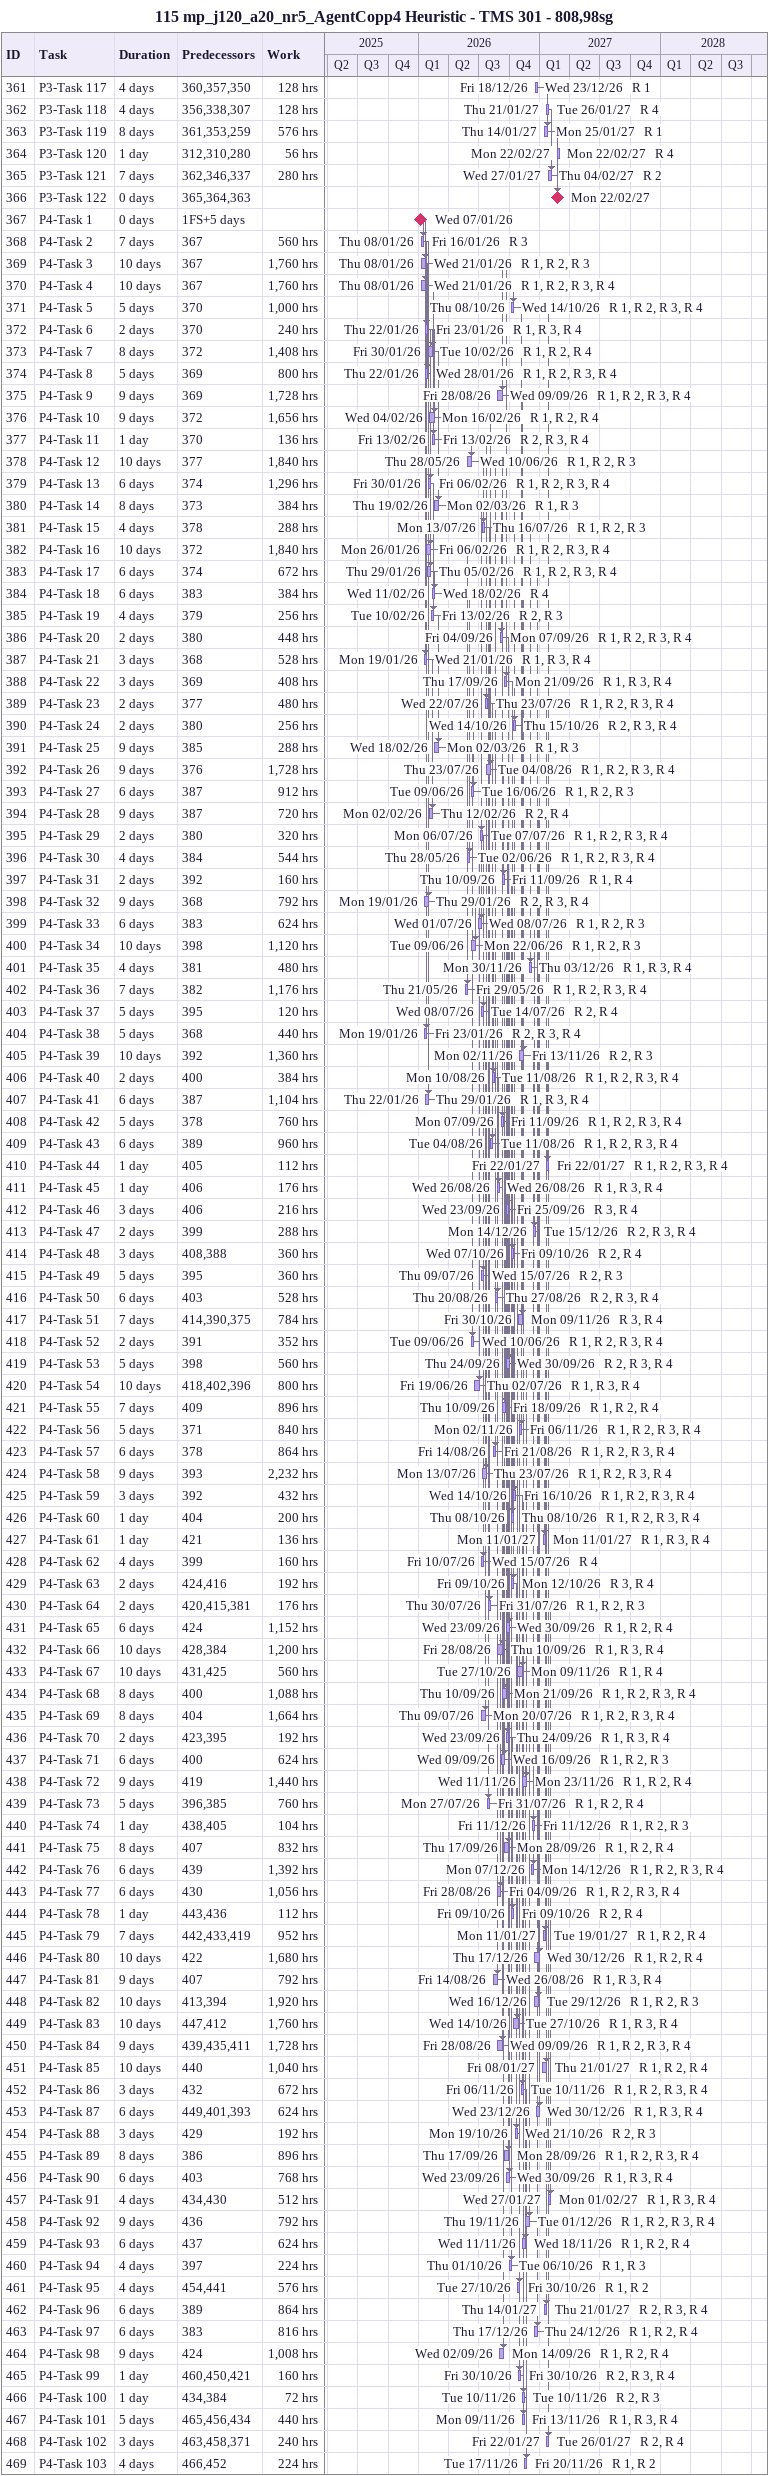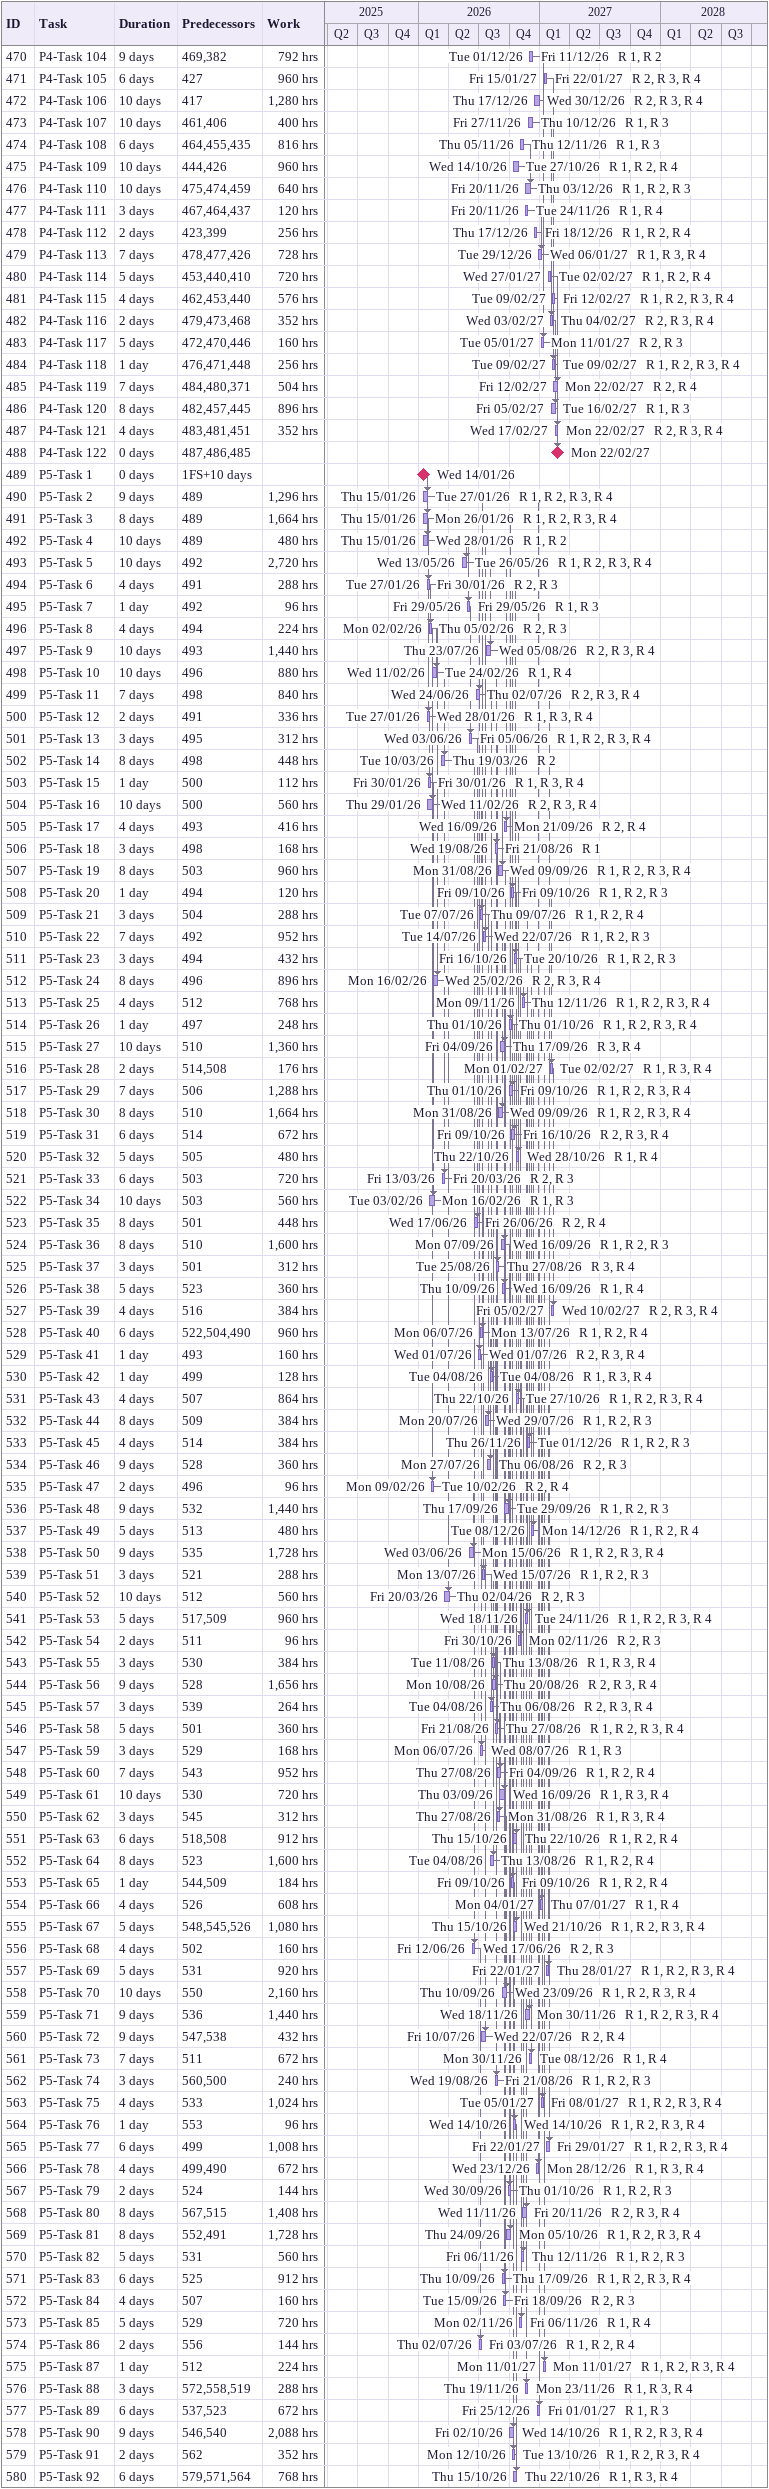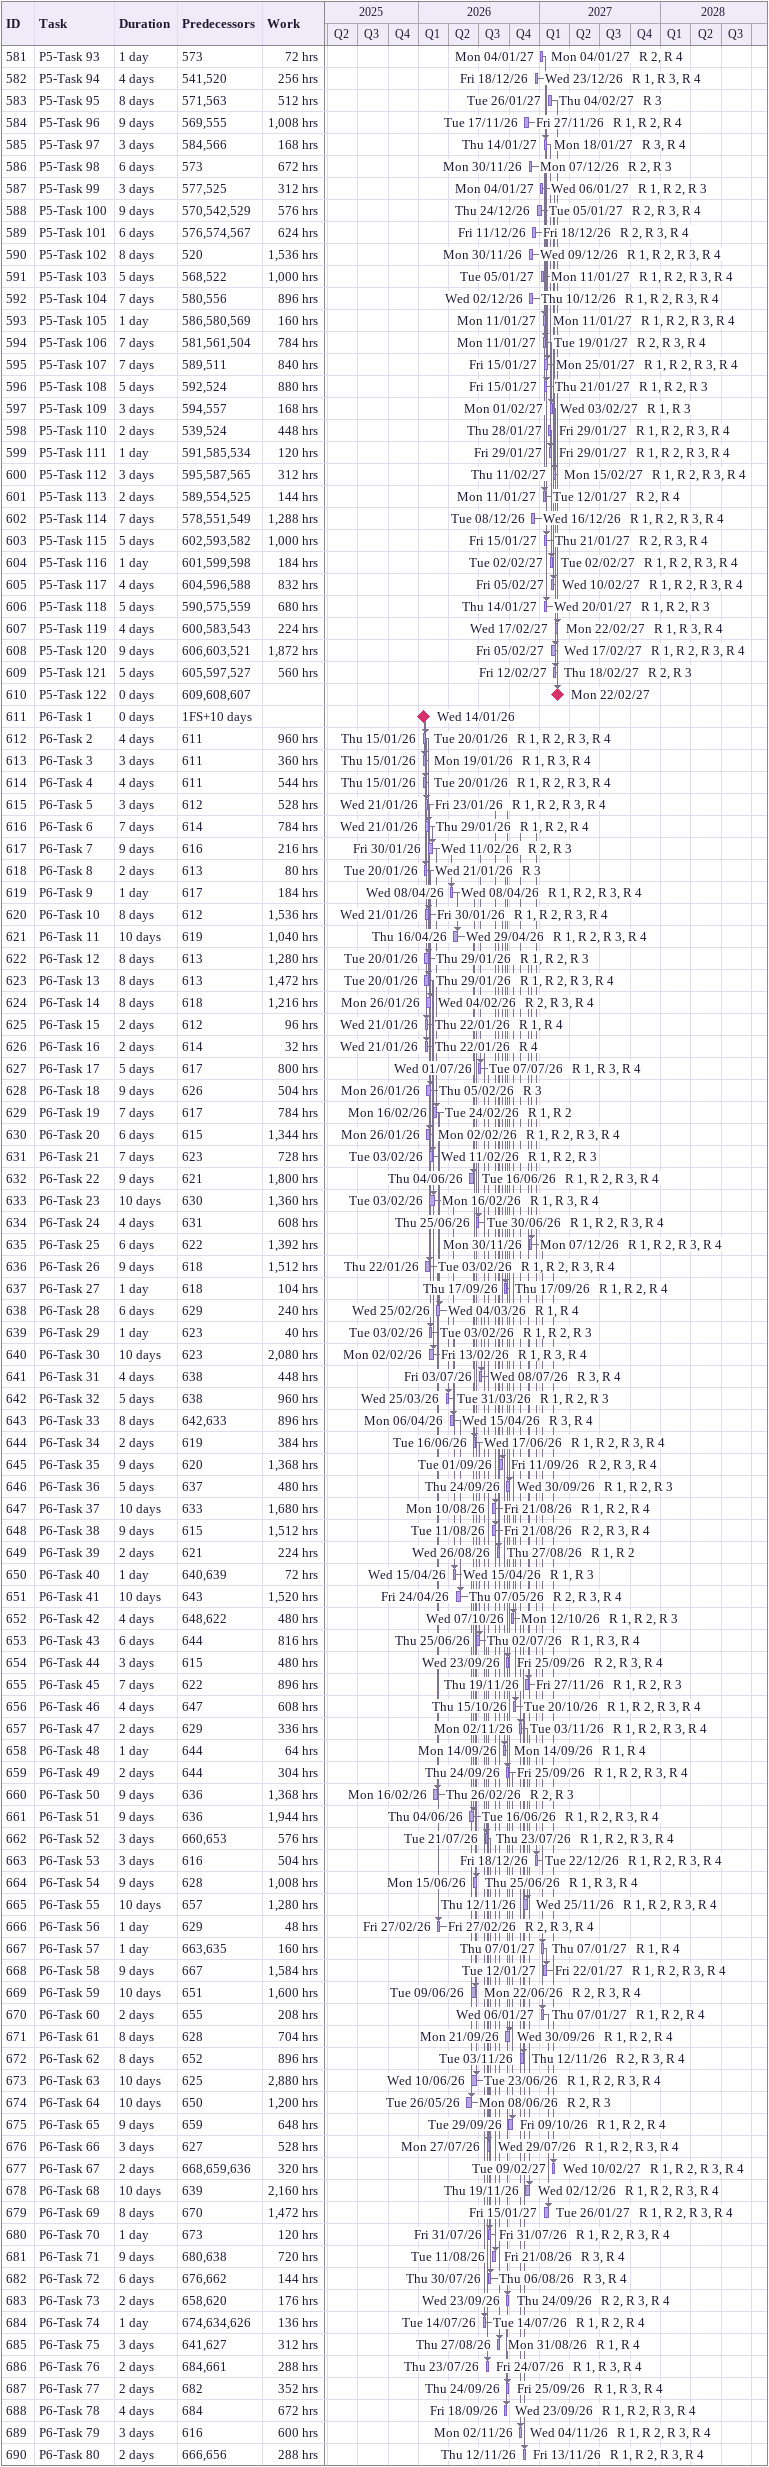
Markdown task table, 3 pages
115 mp_j120_a20_nr5_AgentCopp4 Heuristic - TMS 301 - 808,98sg

| ID | Task | Duration | Start | Finish | Predecessors | Resources | Work (h) |
|---|---|---|---|---|---|---|---|
| 361 | P3-Task 117 | 4d | 2026-12-18 | 2026-12-23 | 360, 357, 350 | R 1 | 128 |
| 362 | P3-Task 118 | 4d | 2027-01-21 | 2027-01-26 | 356, 338, 307 | R 4 | 128 |
| 363 | P3-Task 119 | 8d | 2027-01-14 | 2027-01-25 | 361, 353, 259 | R 1 | 576 |
| 364 | P3-Task 120 | 1d | 2027-02-22 | 2027-02-22 | 312, 310, 280 | R 4 | 56 |
| 365 | P3-Task 121 | 7d | 2027-01-27 | 2027-02-04 | 362, 346, 337 | R 2 | 280 |
| 366 | P3-Task 122 | 0d | 2027-02-22 | 2027-02-22 | 365, 364, 363 |  |  |
| 367 | P4-Task 1 | 0d | 2026-01-07 | 2026-01-07 | 1FS+5d |  |  |
| 368 | P4-Task 2 | 7d | 2026-01-08 | 2026-01-16 | 367 | R 3 | 560 |
| 369 | P4-Task 3 | 10d | 2026-01-08 | 2026-01-21 | 367 | R 1, R 2, R 3 | 1760 |
| 370 | P4-Task 4 | 10d | 2026-01-08 | 2026-01-21 | 367 | R 1, R 2, R 3, R 4 | 1760 |
| 371 | P4-Task 5 | 5d | 2026-10-08 | 2026-10-14 | 370 | R 1, R 2, R 3, R 4 | 1000 |
| 372 | P4-Task 6 | 2d | 2026-01-22 | 2026-01-23 | 370 | R 1, R 3, R 4 | 240 |
| 373 | P4-Task 7 | 8d | 2026-01-30 | 2026-02-10 | 372 | R 1, R 2, R 4 | 1408 |
| 374 | P4-Task 8 | 5d | 2026-01-22 | 2026-01-28 | 369 | R 1, R 2, R 3, R 4 | 800 |
| 375 | P4-Task 9 | 9d | 2026-08-28 | 2026-09-09 | 369 | R 1, R 2, R 3, R 4 | 1728 |
| 376 | P4-Task 10 | 9d | 2026-02-04 | 2026-02-16 | 372 | R 1, R 2, R 4 | 1656 |
| 377 | P4-Task 11 | 1d | 2026-02-13 | 2026-02-13 | 370 | R 2, R 3, R 4 | 136 |
| 378 | P4-Task 12 | 10d | 2026-05-28 | 2026-06-10 | 377 | R 1, R 2, R 3 | 1840 |
| 379 | P4-Task 13 | 6d | 2026-01-30 | 2026-02-06 | 374 | R 1, R 2, R 3, R 4 | 1296 |
| 380 | P4-Task 14 | 8d | 2026-02-19 | 2026-03-02 | 373 | R 1, R 3 | 384 |
| 381 | P4-Task 15 | 4d | 2026-07-13 | 2026-07-16 | 378 | R 1, R 2, R 3 | 288 |
| 382 | P4-Task 16 | 10d | 2026-01-26 | 2026-02-06 | 372 | R 1, R 2, R 3, R 4 | 1840 |
| 383 | P4-Task 17 | 6d | 2026-01-29 | 2026-02-05 | 374 | R 1, R 2, R 3, R 4 | 672 |
| 384 | P4-Task 18 | 6d | 2026-02-11 | 2026-02-18 | 383 | R 4 | 384 |
| 385 | P4-Task 19 | 4d | 2026-02-10 | 2026-02-13 | 379 | R 2, R 3 | 256 |
| 386 | P4-Task 20 | 2d | 2026-09-04 | 2026-09-07 | 380 | R 1, R 2, R 3, R 4 | 448 |
| 387 | P4-Task 21 | 3d | 2026-01-19 | 2026-01-21 | 368 | R 1, R 3, R 4 | 528 |
| 388 | P4-Task 22 | 3d | 2026-09-17 | 2026-09-21 | 369 | R 1, R 3, R 4 | 408 |
| 389 | P4-Task 23 | 2d | 2026-07-22 | 2026-07-23 | 377 | R 1, R 2, R 3, R 4 | 480 |
| 390 | P4-Task 24 | 2d | 2026-10-14 | 2026-10-15 | 380 | R 2, R 3, R 4 | 256 |
| 391 | P4-Task 25 | 9d | 2026-02-18 | 2026-03-02 | 385 | R 1, R 3 | 288 |
| 392 | P4-Task 26 | 9d | 2026-07-23 | 2026-08-04 | 376 | R 1, R 2, R 3, R 4 | 1728 |
| 393 | P4-Task 27 | 6d | 2026-06-09 | 2026-06-16 | 387 | R 1, R 2, R 3 | 912 |
| 394 | P4-Task 28 | 9d | 2026-02-02 | 2026-02-12 | 387 | R 2, R 4 | 720 |
| 395 | P4-Task 29 | 2d | 2026-07-06 | 2026-07-07 | 380 | R 1, R 2, R 3, R 4 | 320 |
| 396 | P4-Task 30 | 4d | 2026-05-28 | 2026-06-02 | 384 | R 1, R 2, R 3, R 4 | 544 |
| 397 | P4-Task 31 | 2d | 2026-09-10 | 2026-09-11 | 392 | R 1, R 4 | 160 |
| 398 | P4-Task 32 | 9d | 2026-01-19 | 2026-01-29 | 368 | R 2, R 3, R 4 | 792 |
| 399 | P4-Task 33 | 6d | 2026-07-01 | 2026-07-08 | 383 | R 1, R 2, R 3 | 624 |
| 400 | P4-Task 34 | 10d | 2026-06-09 | 2026-06-22 | 398 | R 1, R 2, R 3 | 1120 |
| 401 | P4-Task 35 | 4d | 2026-11-30 | 2026-12-03 | 381 | R 1, R 3, R 4 | 480 |
| 402 | P4-Task 36 | 7d | 2026-05-21 | 2026-05-29 | 382 | R 1, R 2, R 3, R 4 | 1176 |
| 403 | P4-Task 37 | 5d | 2026-07-08 | 2026-07-14 | 395 | R 2, R 4 | 120 |
| 404 | P4-Task 38 | 5d | 2026-01-19 | 2026-01-23 | 368 | R 2, R 3, R 4 | 440 |
| 405 | P4-Task 39 | 10d | 2026-11-02 | 2026-11-13 | 392 | R 2, R 3 | 1360 |
| 406 | P4-Task 40 | 2d | 2026-08-10 | 2026-08-11 | 400 | R 1, R 2, R 3, R 4 | 384 |
| 407 | P4-Task 41 | 6d | 2026-01-22 | 2026-01-29 | 387 | R 1, R 3, R 4 | 1104 |
| 408 | P4-Task 42 | 5d | 2026-09-07 | 2026-09-11 | 378 | R 1, R 2, R 3, R 4 | 760 |
| 409 | P4-Task 43 | 6d | 2026-08-04 | 2026-08-11 | 389 | R 1, R 2, R 3, R 4 | 960 |
| 410 | P4-Task 44 | 1d | 2027-01-22 | 2027-01-22 | 405 | R 1, R 2, R 3, R 4 | 112 |
| 411 | P4-Task 45 | 1d | 2026-08-26 | 2026-08-26 | 406 | R 1, R 3, R 4 | 176 |
| 412 | P4-Task 46 | 3d | 2026-09-23 | 2026-09-25 | 406 | R 3, R 4 | 216 |
| 413 | P4-Task 47 | 2d | 2026-12-14 | 2026-12-15 | 399 | R 2, R 3, R 4 | 288 |
| 414 | P4-Task 48 | 3d | 2026-10-07 | 2026-10-09 | 408, 388 | R 2, R 4 | 360 |
| 415 | P4-Task 49 | 5d | 2026-07-09 | 2026-07-15 | 395 | R 2, R 3 | 360 |
| 416 | P4-Task 50 | 6d | 2026-08-20 | 2026-08-27 | 403 | R 2, R 3, R 4 | 528 |
| 417 | P4-Task 51 | 7d | 2026-10-30 | 2026-11-09 | 414, 390, 375 | R 3, R 4 | 784 |
| 418 | P4-Task 52 | 2d | 2026-06-09 | 2026-06-10 | 391 | R 1, R 2, R 3, R 4 | 352 |
| 419 | P4-Task 53 | 5d | 2026-09-24 | 2026-09-30 | 398 | R 2, R 3, R 4 | 560 |
| 420 | P4-Task 54 | 10d | 2026-06-19 | 2026-07-02 | 418, 402, 396 | R 1, R 3, R 4 | 800 |
| 421 | P4-Task 55 | 7d | 2026-09-10 | 2026-09-18 | 409 | R 1, R 2, R 4 | 896 |
| 422 | P4-Task 56 | 5d | 2026-11-02 | 2026-11-06 | 371 | R 1, R 2, R 3, R 4 | 840 |
| 423 | P4-Task 57 | 6d | 2026-08-14 | 2026-08-21 | 378 | R 1, R 2, R 3, R 4 | 864 |
| 424 | P4-Task 58 | 9d | 2026-07-13 | 2026-07-23 | 393 | R 1, R 2, R 3, R 4 | 2232 |
| 425 | P4-Task 59 | 3d | 2026-10-14 | 2026-10-16 | 392 | R 1, R 2, R 3, R 4 | 432 |
| 426 | P4-Task 60 | 1d | 2026-10-08 | 2026-10-08 | 404 | R 1, R 2, R 3, R 4 | 200 |
| 427 | P4-Task 61 | 1d | 2027-01-11 | 2027-01-11 | 421 | R 1, R 3, R 4 | 136 |
| 428 | P4-Task 62 | 4d | 2026-07-10 | 2026-07-15 | 399 | R 4 | 160 |
| 429 | P4-Task 63 | 2d | 2026-10-09 | 2026-10-12 | 424, 416 | R 3, R 4 | 192 |
| 430 | P4-Task 64 | 2d | 2026-07-30 | 2026-07-31 | 420, 415, 381 | R 1, R 2, R 3 | 176 |
| 431 | P4-Task 65 | 6d | 2026-09-23 | 2026-09-30 | 424 | R 1, R 2, R 4 | 1152 |
| 432 | P4-Task 66 | 10d | 2026-08-28 | 2026-09-10 | 428, 384 | R 1, R 3, R 4 | 1200 |
| 433 | P4-Task 67 | 10d | 2026-10-27 | 2026-11-09 | 431, 425 | R 1, R 4 | 560 |
| 434 | P4-Task 68 | 8d | 2026-09-10 | 2026-09-21 | 400 | R 1, R 2, R 3, R 4 | 1088 |
| 435 | P4-Task 69 | 8d | 2026-07-09 | 2026-07-20 | 404 | R 1, R 2, R 3, R 4 | 1664 |
| 436 | P4-Task 70 | 2d | 2026-09-23 | 2026-09-24 | 423, 395 | R 1, R 3, R 4 | 192 |
| 437 | P4-Task 71 | 6d | 2026-09-09 | 2026-09-16 | 400 | R 1, R 2, R 3 | 624 |
| 438 | P4-Task 72 | 9d | 2026-11-11 | 2026-11-23 | 419 | R 1, R 2, R 4 | 1440 |
| 439 | P4-Task 73 | 5d | 2026-07-27 | 2026-07-31 | 396, 385 | R 1, R 2, R 4 | 760 |
| 440 | P4-Task 74 | 1d | 2026-12-11 | 2026-12-11 | 438, 405 | R 1, R 2, R 3 | 104 |
| 441 | P4-Task 75 | 8d | 2026-09-17 | 2026-09-28 | 407 | R 1, R 2, R 4 | 832 |
| 442 | P4-Task 76 | 6d | 2026-12-07 | 2026-12-14 | 439 | R 1, R 2, R 3, R 4 | 1392 |
| 443 | P4-Task 77 | 6d | 2026-08-28 | 2026-09-04 | 430 | R 1, R 2, R 3, R 4 | 1056 |
| 444 | P4-Task 78 | 1d | 2026-10-09 | 2026-10-09 | 443, 436 | R 2, R 4 | 112 |
| 445 | P4-Task 79 | 7d | 2027-01-11 | 2027-01-19 | 442, 433, 419 | R 1, R 2, R 4 | 952 |
| 446 | P4-Task 80 | 10d | 2026-12-17 | 2026-12-30 | 422 | R 1, R 2, R 4 | 1680 |
| 447 | P4-Task 81 | 9d | 2026-08-14 | 2026-08-26 | 407 | R 1, R 3, R 4 | 792 |
| 448 | P4-Task 82 | 10d | 2026-12-16 | 2026-12-29 | 413, 394 | R 1, R 2, R 3 | 1920 |
| 449 | P4-Task 83 | 10d | 2026-10-14 | 2026-10-27 | 447, 412 | R 1, R 3, R 4 | 1760 |
| 450 | P4-Task 84 | 9d | 2026-08-28 | 2026-09-09 | 439, 435, 411 | R 1, R 2, R 3, R 4 | 1728 |
| 451 | P4-Task 85 | 10d | 2027-01-08 | 2027-01-21 | 440 | R 1, R 2, R 4 | 1040 |
| 452 | P4-Task 86 | 3d | 2026-11-06 | 2026-11-10 | 432 | R 1, R 2, R 3, R 4 | 672 |
| 453 | P4-Task 87 | 6d | 2026-12-23 | 2026-12-30 | 449, 401, 393 | R 1, R 3, R 4 | 624 |
| 454 | P4-Task 88 | 3d | 2026-10-19 | 2026-10-21 | 429 | R 2, R 3 | 192 |
| 455 | P4-Task 89 | 8d | 2026-09-17 | 2026-09-28 | 386 | R 1, R 2, R 3, R 4 | 896 |
| 456 | P4-Task 90 | 6d | 2026-09-23 | 2026-09-30 | 403 | R 1, R 3, R 4 | 768 |
| 457 | P4-Task 91 | 4d | 2027-01-27 | 2027-02-01 | 434, 430 | R 1, R 3, R 4 | 512 |
| 458 | P4-Task 92 | 9d | 2026-11-19 | 2026-12-01 | 436 | R 1, R 2, R 3, R 4 | 792 |
| 459 | P4-Task 93 | 6d | 2026-11-11 | 2026-11-18 | 437 | R 1, R 2, R 4 | 624 |
| 460 | P4-Task 94 | 4d | 2026-10-01 | 2026-10-06 | 397 | R 1, R 3 | 224 |
| 461 | P4-Task 95 | 4d | 2026-10-27 | 2026-10-30 | 454, 441 | R 1, R 2 | 576 |
| 462 | P4-Task 96 | 6d | 2027-01-14 | 2027-01-21 | 389 | R 2, R 3, R 4 | 864 |
| 463 | P4-Task 97 | 6d | 2026-12-17 | 2026-12-24 | 383 | R 1, R 2, R 4 | 816 |
| 464 | P4-Task 98 | 9d | 2026-09-02 | 2026-09-14 | 424 | R 1, R 2, R 4 | 1008 |
| 465 | P4-Task 99 | 1d | 2026-10-30 | 2026-10-30 | 460, 450, 421 | R 2, R 3, R 4 | 160 |
| 466 | P4-Task 100 | 1d | 2026-11-10 | 2026-11-10 | 434, 384 | R 2, R 3 | 72 |
| 467 | P4-Task 101 | 5d | 2026-11-09 | 2026-11-13 | 465, 456, 434 | R 1, R 3, R 4 | 440 |
| 468 | P4-Task 102 | 3d | 2027-01-22 | 2027-01-26 | 463, 458, 371 | R 2, R 4 | 240 |
| 469 | P4-Task 103 | 4d | 2026-11-17 | 2026-11-20 | 466, 452 | R 1, R 2 | 224 |
| 470 | P4-Task 104 | 9d | 2026-12-01 | 2026-12-11 | 469, 382 | R 1, R 2 | 792 |
| 471 | P4-Task 105 | 6d | 2027-01-15 | 2027-01-22 | 427 | R 2, R 3, R 4 | 960 |
| 472 | P4-Task 106 | 10d | 2026-12-17 | 2026-12-30 | 417 | R 2, R 3, R 4 | 1280 |
| 473 | P4-Task 107 | 10d | 2026-11-27 | 2026-12-10 | 461, 406 | R 1, R 3 | 400 |
| 474 | P4-Task 108 | 6d | 2026-11-05 | 2026-11-12 | 464, 455, 435 | R 1, R 3 | 816 |
| 475 | P4-Task 109 | 10d | 2026-10-14 | 2026-10-27 | 444, 426 | R 1, R 2, R 4 | 960 |
| 476 | P4-Task 110 | 10d | 2026-11-20 | 2026-12-03 | 475, 474, 459 | R 1, R 2, R 3 | 640 |
| 477 | P4-Task 111 | 3d | 2026-11-20 | 2026-11-24 | 467, 464, 437 | R 1, R 4 | 120 |
| 478 | P4-Task 112 | 2d | 2026-12-17 | 2026-12-18 | 423, 399 | R 1, R 2, R 4 | 256 |
| 479 | P4-Task 113 | 7d | 2026-12-29 | 2027-01-06 | 478, 477, 426 | R 1, R 3, R 4 | 728 |
| 480 | P4-Task 114 | 5d | 2027-01-27 | 2027-02-02 | 453, 440, 410 | R 1, R 2, R 4 | 720 |
| 481 | P4-Task 115 | 4d | 2027-02-09 | 2027-02-12 | 462, 453, 440 | R 1, R 2, R 3, R 4 | 576 |
| 482 | P4-Task 116 | 2d | 2027-02-03 | 2027-02-04 | 479, 473, 468 | R 2, R 3, R 4 | 352 |
| 483 | P4-Task 117 | 5d | 2027-01-05 | 2027-01-11 | 472, 470, 446 | R 2, R 3 | 160 |
| 484 | P4-Task 118 | 1d | 2027-02-09 | 2027-02-09 | 476, 471, 448 | R 1, R 2, R 3, R 4 | 256 |
| 485 | P4-Task 119 | 7d | 2027-02-12 | 2027-02-22 | 484, 480, 371 | R 2, R 4 | 504 |
| 486 | P4-Task 120 | 8d | 2027-02-05 | 2027-02-16 | 482, 457, 445 | R 1, R 3 | 896 |
| 487 | P4-Task 121 | 4d | 2027-02-17 | 2027-02-22 | 483, 481, 451 | R 2, R 3, R 4 | 352 |
| 488 | P4-Task 122 | 0d | 2027-02-22 | 2027-02-22 | 487, 486, 485 |  |  |
| 489 | P5-Task 1 | 0d | 2026-01-14 | 2026-01-14 | 1FS+10d |  |  |
| 490 | P5-Task 2 | 9d | 2026-01-15 | 2026-01-27 | 489 | R 1, R 2, R 3, R 4 | 1296 |
| 491 | P5-Task 3 | 8d | 2026-01-15 | 2026-01-26 | 489 | R 1, R 2, R 3, R 4 | 1664 |
| 492 | P5-Task 4 | 10d | 2026-01-15 | 2026-01-28 | 489 | R 1, R 2 | 480 |
| 493 | P5-Task 5 | 10d | 2026-05-13 | 2026-05-26 | 492 | R 1, R 2, R 3, R 4 | 2720 |
| 494 | P5-Task 6 | 4d | 2026-01-27 | 2026-01-30 | 491 | R 2, R 3 | 288 |
| 495 | P5-Task 7 | 1d | 2026-05-29 | 2026-05-29 | 492 | R 1, R 3 | 96 |
| 496 | P5-Task 8 | 4d | 2026-02-02 | 2026-02-05 | 494 | R 2, R 3 | 224 |
| 497 | P5-Task 9 | 10d | 2026-07-23 | 2026-08-05 | 493 | R 2, R 3, R 4 | 1440 |
| 498 | P5-Task 10 | 10d | 2026-02-11 | 2026-02-24 | 496 | R 1, R 4 | 880 |
| 499 | P5-Task 11 | 7d | 2026-06-24 | 2026-07-02 | 498 | R 2, R 3, R 4 | 840 |
| 500 | P5-Task 12 | 2d | 2026-01-27 | 2026-01-28 | 491 | R 1, R 3, R 4 | 336 |
| 501 | P5-Task 13 | 3d | 2026-06-03 | 2026-06-05 | 495 | R 1, R 2, R 3, R 4 | 312 |
| 502 | P5-Task 14 | 8d | 2026-03-10 | 2026-03-19 | 498 | R 2 | 448 |
| 503 | P5-Task 15 | 1d | 2026-01-30 | 2026-01-30 | 500 | R 1, R 3, R 4 | 112 |
| 504 | P5-Task 16 | 10d | 2026-01-29 | 2026-02-11 | 500 | R 2, R 3, R 4 | 560 |
| 505 | P5-Task 17 | 4d | 2026-09-16 | 2026-09-21 | 493 | R 2, R 4 | 416 |
| 506 | P5-Task 18 | 3d | 2026-08-19 | 2026-08-21 | 498 | R 1 | 168 |
| 507 | P5-Task 19 | 8d | 2026-08-31 | 2026-09-09 | 503 | R 1, R 2, R 3, R 4 | 960 |
| 508 | P5-Task 20 | 1d | 2026-10-09 | 2026-10-09 | 494 | R 1, R 2, R 3 | 120 |
| 509 | P5-Task 21 | 3d | 2026-07-07 | 2026-07-09 | 504 | R 1, R 2, R 4 | 288 |
| 510 | P5-Task 22 | 7d | 2026-07-14 | 2026-07-22 | 492 | R 1, R 2, R 3 | 952 |
| 511 | P5-Task 23 | 3d | 2026-10-16 | 2026-10-20 | 494 | R 1, R 2, R 3 | 432 |
| 512 | P5-Task 24 | 8d | 2026-02-16 | 2026-02-25 | 496 | R 2, R 3, R 4 | 896 |
| 513 | P5-Task 25 | 4d | 2026-11-09 | 2026-11-12 | 512 | R 1, R 2, R 3, R 4 | 768 |
| 514 | P5-Task 26 | 1d | 2026-10-01 | 2026-10-01 | 497 | R 1, R 2, R 3, R 4 | 248 |
| 515 | P5-Task 27 | 10d | 2026-09-04 | 2026-09-17 | 510 | R 3, R 4 | 1360 |
| 516 | P5-Task 28 | 2d | 2027-02-01 | 2027-02-02 | 514, 508 | R 1, R 3, R 4 | 176 |
| 517 | P5-Task 29 | 7d | 2026-10-01 | 2026-10-09 | 506 | R 1, R 2, R 3, R 4 | 1288 |
| 518 | P5-Task 30 | 8d | 2026-08-31 | 2026-09-09 | 510 | R 1, R 2, R 3, R 4 | 1664 |
| 519 | P5-Task 31 | 6d | 2026-10-09 | 2026-10-16 | 514 | R 2, R 3, R 4 | 672 |
| 520 | P5-Task 32 | 5d | 2026-10-22 | 2026-10-28 | 505 | R 1, R 4 | 480 |
| 521 | P5-Task 33 | 6d | 2026-03-13 | 2026-03-20 | 503 | R 2, R 3 | 720 |
| 522 | P5-Task 34 | 10d | 2026-02-03 | 2026-02-16 | 503 | R 1, R 3 | 560 |
| 523 | P5-Task 35 | 8d | 2026-06-17 | 2026-06-26 | 501 | R 2, R 4 | 448 |
| 524 | P5-Task 36 | 8d | 2026-09-07 | 2026-09-16 | 510 | R 1, R 2, R 3 | 1600 |
| 525 | P5-Task 37 | 3d | 2026-08-25 | 2026-08-27 | 501 | R 3, R 4 | 312 |
| 526 | P5-Task 38 | 5d | 2026-09-10 | 2026-09-16 | 523 | R 1, R 4 | 360 |
| 527 | P5-Task 39 | 4d | 2027-02-05 | 2027-02-10 | 516 | R 2, R 3, R 4 | 384 |
| 528 | P5-Task 40 | 6d | 2026-07-06 | 2026-07-13 | 522, 504, 490 | R 1, R 2, R 4 | 960 |
| 529 | P5-Task 41 | 1d | 2026-07-01 | 2026-07-01 | 493 | R 2, R 3, R 4 | 160 |
| 530 | P5-Task 42 | 1d | 2026-08-04 | 2026-08-04 | 499 | R 1, R 3, R 4 | 128 |
| 531 | P5-Task 43 | 4d | 2026-10-22 | 2026-10-27 | 507 | R 1, R 2, R 3, R 4 | 864 |
| 532 | P5-Task 44 | 8d | 2026-07-20 | 2026-07-29 | 509 | R 1, R 2, R 3 | 384 |
| 533 | P5-Task 45 | 4d | 2026-11-26 | 2026-12-01 | 514 | R 1, R 2, R 3 | 384 |
| 534 | P5-Task 46 | 9d | 2026-07-27 | 2026-08-06 | 528 | R 2, R 3 | 360 |
| 535 | P5-Task 47 | 2d | 2026-02-09 | 2026-02-10 | 496 | R 2, R 4 | 96 |
| 536 | P5-Task 48 | 9d | 2026-09-17 | 2026-09-29 | 532 | R 1, R 2, R 3 | 1440 |
| 537 | P5-Task 49 | 5d | 2026-12-08 | 2026-12-14 | 513 | R 1, R 2, R 4 | 480 |
| 538 | P5-Task 50 | 9d | 2026-06-03 | 2026-06-15 | 535 | R 1, R 2, R 3, R 4 | 1728 |
| 539 | P5-Task 51 | 3d | 2026-07-13 | 2026-07-15 | 521 | R 1, R 2, R 3 | 288 |
| 540 | P5-Task 52 | 10d | 2026-03-20 | 2026-04-02 | 512 | R 2, R 3 | 560 |
| 541 | P5-Task 53 | 5d | 2026-11-18 | 2026-11-24 | 517, 509 | R 1, R 2, R 3, R 4 | 960 |
| 542 | P5-Task 54 | 2d | 2026-10-30 | 2026-11-02 | 511 | R 2, R 3 | 96 |
| 543 | P5-Task 55 | 3d | 2026-08-11 | 2026-08-13 | 530 | R 1, R 3, R 4 | 384 |
| 544 | P5-Task 56 | 9d | 2026-08-10 | 2026-08-20 | 528 | R 2, R 3, R 4 | 1656 |
| 545 | P5-Task 57 | 3d | 2026-08-04 | 2026-08-06 | 539 | R 2, R 3, R 4 | 264 |
| 546 | P5-Task 58 | 5d | 2026-08-21 | 2026-08-27 | 501 | R 1, R 2, R 3, R 4 | 360 |
| 547 | P5-Task 59 | 3d | 2026-07-06 | 2026-07-08 | 529 | R 1, R 3 | 168 |
| 548 | P5-Task 60 | 7d | 2026-08-27 | 2026-09-04 | 543 | R 1, R 2, R 4 | 952 |
| 549 | P5-Task 61 | 10d | 2026-09-03 | 2026-09-16 | 530 | R 1, R 3, R 4 | 720 |
| 550 | P5-Task 62 | 3d | 2026-08-27 | 2026-08-31 | 545 | R 1, R 3, R 4 | 312 |
| 551 | P5-Task 63 | 6d | 2026-10-15 | 2026-10-22 | 518, 508 | R 1, R 2, R 4 | 912 |
| 552 | P5-Task 64 | 8d | 2026-08-04 | 2026-08-13 | 523 | R 1, R 2, R 4 | 1600 |
| 553 | P5-Task 65 | 1d | 2026-10-09 | 2026-10-09 | 544, 509 | R 1, R 2, R 4 | 184 |
| 554 | P5-Task 66 | 4d | 2027-01-04 | 2027-01-07 | 526 | R 1, R 4 | 608 |
| 555 | P5-Task 67 | 5d | 2026-10-15 | 2026-10-21 | 548, 545, 526 | R 1, R 2, R 3, R 4 | 1080 |
| 556 | P5-Task 68 | 4d | 2026-06-12 | 2026-06-17 | 502 | R 2, R 3 | 160 |
| 557 | P5-Task 69 | 5d | 2027-01-22 | 2027-01-28 | 531 | R 1, R 2, R 3, R 4 | 920 |
| 558 | P5-Task 70 | 10d | 2026-09-10 | 2026-09-23 | 550 | R 1, R 2, R 3, R 4 | 2160 |
| 559 | P5-Task 71 | 9d | 2026-11-18 | 2026-11-30 | 536 | R 1, R 2, R 3, R 4 | 1440 |
| 560 | P5-Task 72 | 9d | 2026-07-10 | 2026-07-22 | 547, 538 | R 2, R 4 | 432 |
| 561 | P5-Task 73 | 7d | 2026-11-30 | 2026-12-08 | 511 | R 1, R 4 | 672 |
| 562 | P5-Task 74 | 3d | 2026-08-19 | 2026-08-21 | 560, 500 | R 1, R 2, R 3 | 240 |
| 563 | P5-Task 75 | 4d | 2027-01-05 | 2027-01-08 | 533 | R 1, R 2, R 3, R 4 | 1024 |
| 564 | P5-Task 76 | 1d | 2026-10-14 | 2026-10-14 | 553 | R 1, R 2, R 3, R 4 | 96 |
| 565 | P5-Task 77 | 6d | 2027-01-22 | 2027-01-29 | 499 | R 1, R 2, R 3, R 4 | 1008 |
| 566 | P5-Task 78 | 4d | 2026-12-23 | 2026-12-28 | 499, 490 | R 1, R 3, R 4 | 672 |
| 567 | P5-Task 79 | 2d | 2026-09-30 | 2026-10-01 | 524 | R 1, R 2, R 3 | 144 |
| 568 | P5-Task 80 | 8d | 2026-11-11 | 2026-11-20 | 567, 515 | R 2, R 3, R 4 | 1408 |
| 569 | P5-Task 81 | 8d | 2026-09-24 | 2026-10-05 | 552, 491 | R 1, R 2, R 3, R 4 | 1728 |
| 570 | P5-Task 82 | 5d | 2026-11-06 | 2026-11-12 | 531 | R 1, R 2, R 3 | 560 |
| 571 | P5-Task 83 | 6d | 2026-09-10 | 2026-09-17 | 525 | R 1, R 2, R 3, R 4 | 912 |
| 572 | P5-Task 84 | 4d | 2026-09-15 | 2026-09-18 | 507 | R 2, R 3 | 160 |
| 573 | P5-Task 85 | 5d | 2026-11-02 | 2026-11-06 | 529 | R 1, R 4 | 720 |
| 574 | P5-Task 86 | 2d | 2026-07-02 | 2026-07-03 | 556 | R 1, R 2, R 4 | 144 |
| 575 | P5-Task 87 | 1d | 2027-01-11 | 2027-01-11 | 512 | R 1, R 2, R 3, R 4 | 224 |
| 576 | P5-Task 88 | 3d | 2026-11-19 | 2026-11-23 | 572, 558, 519 | R 1, R 3, R 4 | 288 |
| 577 | P5-Task 89 | 6d | 2026-12-25 | 2027-01-01 | 537, 523 | R 1, R 3 | 672 |
| 578 | P5-Task 90 | 9d | 2026-10-02 | 2026-10-14 | 546, 540 | R 1, R 2, R 3, R 4 | 2088 |
| 579 | P5-Task 91 | 2d | 2026-10-12 | 2026-10-13 | 562 | R 1, R 2, R 3, R 4 | 352 |
| 580 | P5-Task 92 | 6d | 2026-10-15 | 2026-10-22 | 579, 571, 564 | R 1, R 3, R 4 | 768 |
| 581 | P5-Task 93 | 1d | 2027-01-04 | 2027-01-04 | 573 | R 2, R 4 | 72 |
| 582 | P5-Task 94 | 4d | 2026-12-18 | 2026-12-23 | 541, 520 | R 1, R 3, R 4 | 256 |
| 583 | P5-Task 95 | 8d | 2027-01-26 | 2027-02-04 | 571, 563 | R 3 | 512 |
| 584 | P5-Task 96 | 9d | 2026-11-17 | 2026-11-27 | 569, 555 | R 1, R 2, R 4 | 1008 |
| 585 | P5-Task 97 | 3d | 2027-01-14 | 2027-01-18 | 584, 566 | R 3, R 4 | 168 |
| 586 | P5-Task 98 | 6d | 2026-11-30 | 2026-12-07 | 573 | R 2, R 3 | 672 |
| 587 | P5-Task 99 | 3d | 2027-01-04 | 2027-01-06 | 577, 525 | R 1, R 2, R 3 | 312 |
| 588 | P5-Task 100 | 9d | 2026-12-24 | 2027-01-05 | 570, 542, 529 | R 2, R 3, R 4 | 576 |
| 589 | P5-Task 101 | 6d | 2026-12-11 | 2026-12-18 | 576, 574, 567 | R 2, R 3, R 4 | 624 |
| 590 | P5-Task 102 | 8d | 2026-11-30 | 2026-12-09 | 520 | R 1, R 2, R 3, R 4 | 1536 |
| 591 | P5-Task 103 | 5d | 2027-01-05 | 2027-01-11 | 568, 522 | R 1, R 2, R 3, R 4 | 1000 |
| 592 | P5-Task 104 | 7d | 2026-12-02 | 2026-12-10 | 580, 556 | R 1, R 2, R 3, R 4 | 896 |
| 593 | P5-Task 105 | 1d | 2027-01-11 | 2027-01-11 | 586, 580, 569 | R 1, R 2, R 3, R 4 | 160 |
| 594 | P5-Task 106 | 7d | 2027-01-11 | 2027-01-19 | 581, 561, 504 | R 2, R 3, R 4 | 784 |
| 595 | P5-Task 107 | 7d | 2027-01-15 | 2027-01-25 | 589, 511 | R 1, R 2, R 3, R 4 | 840 |
| 596 | P5-Task 108 | 5d | 2027-01-15 | 2027-01-21 | 592, 524 | R 1, R 2, R 3 | 880 |
| 597 | P5-Task 109 | 3d | 2027-02-01 | 2027-02-03 | 594, 557 | R 1, R 3 | 168 |
| 598 | P5-Task 110 | 2d | 2027-01-28 | 2027-01-29 | 539, 524 | R 1, R 2, R 3, R 4 | 448 |
| 599 | P5-Task 111 | 1d | 2027-01-29 | 2027-01-29 | 591, 585, 534 | R 1, R 2, R 3, R 4 | 120 |
| 600 | P5-Task 112 | 3d | 2027-02-11 | 2027-02-15 | 595, 587, 565 | R 1, R 2, R 3, R 4 | 312 |
| 601 | P5-Task 113 | 2d | 2027-01-11 | 2027-01-12 | 589, 554, 525 | R 2, R 4 | 144 |
| 602 | P5-Task 114 | 7d | 2026-12-08 | 2026-12-16 | 578, 551, 549 | R 1, R 2, R 3, R 4 | 1288 |
| 603 | P5-Task 115 | 5d | 2027-01-15 | 2027-01-21 | 602, 593, 582 | R 2, R 3, R 4 | 1000 |
| 604 | P5-Task 116 | 1d | 2027-02-02 | 2027-02-02 | 601, 599, 598 | R 1, R 2, R 3, R 4 | 184 |
| 605 | P5-Task 117 | 4d | 2027-02-05 | 2027-02-10 | 604, 596, 588 | R 1, R 2, R 3, R 4 | 832 |
| 606 | P5-Task 118 | 5d | 2027-01-14 | 2027-01-20 | 590, 575, 559 | R 1, R 2, R 3 | 680 |
| 607 | P5-Task 119 | 4d | 2027-02-17 | 2027-02-22 | 600, 583, 543 | R 1, R 3, R 4 | 224 |
| 608 | P5-Task 120 | 9d | 2027-02-05 | 2027-02-17 | 606, 603, 521 | R 1, R 2, R 3, R 4 | 1872 |
| 609 | P5-Task 121 | 5d | 2027-02-12 | 2027-02-18 | 605, 597, 527 | R 2, R 3 | 560 |
| 610 | P5-Task 122 | 0d | 2027-02-22 | 2027-02-22 | 609, 608, 607 |  |  |
| 611 | P6-Task 1 | 0d | 2026-01-14 | 2026-01-14 | 1FS+10d |  |  |
| 612 | P6-Task 2 | 4d | 2026-01-15 | 2026-01-20 | 611 | R 1, R 2, R 3, R 4 | 960 |
| 613 | P6-Task 3 | 3d | 2026-01-15 | 2026-01-19 | 611 | R 1, R 3, R 4 | 360 |
| 614 | P6-Task 4 | 4d | 2026-01-15 | 2026-01-20 | 611 | R 1, R 2, R 3, R 4 | 544 |
| 615 | P6-Task 5 | 3d | 2026-01-21 | 2026-01-23 | 612 | R 1, R 2, R 3, R 4 | 528 |
| 616 | P6-Task 6 | 7d | 2026-01-21 | 2026-01-29 | 614 | R 1, R 2, R 4 | 784 |
| 617 | P6-Task 7 | 9d | 2026-01-30 | 2026-02-11 | 616 | R 2, R 3 | 216 |
| 618 | P6-Task 8 | 2d | 2026-01-20 | 2026-01-21 | 613 | R 3 | 80 |
| 619 | P6-Task 9 | 1d | 2026-04-08 | 2026-04-08 | 617 | R 1, R 2, R 3, R 4 | 184 |
| 620 | P6-Task 10 | 8d | 2026-01-21 | 2026-01-30 | 612 | R 1, R 2, R 3, R 4 | 1536 |
| 621 | P6-Task 11 | 10d | 2026-04-16 | 2026-04-29 | 619 | R 1, R 2, R 3, R 4 | 1040 |
| 622 | P6-Task 12 | 8d | 2026-01-20 | 2026-01-29 | 613 | R 1, R 2, R 3 | 1280 |
| 623 | P6-Task 13 | 8d | 2026-01-20 | 2026-01-29 | 613 | R 1, R 2, R 3, R 4 | 1472 |
| 624 | P6-Task 14 | 8d | 2026-01-26 | 2026-02-04 | 618 | R 2, R 3, R 4 | 1216 |
| 625 | P6-Task 15 | 2d | 2026-01-21 | 2026-01-22 | 612 | R 1, R 4 | 96 |
| 626 | P6-Task 16 | 2d | 2026-01-21 | 2026-01-22 | 614 | R 4 | 32 |
| 627 | P6-Task 17 | 5d | 2026-07-01 | 2026-07-07 | 617 | R 1, R 3, R 4 | 800 |
| 628 | P6-Task 18 | 9d | 2026-01-26 | 2026-02-05 | 626 | R 3 | 504 |
| 629 | P6-Task 19 | 7d | 2026-02-16 | 2026-02-24 | 617 | R 1, R 2 | 784 |
| 630 | P6-Task 20 | 6d | 2026-01-26 | 2026-02-02 | 615 | R 1, R 2, R 3, R 4 | 1344 |
| 631 | P6-Task 21 | 7d | 2026-02-03 | 2026-02-11 | 623 | R 1, R 2, R 3 | 728 |
| 632 | P6-Task 22 | 9d | 2026-06-04 | 2026-06-16 | 621 | R 1, R 2, R 3, R 4 | 1800 |
| 633 | P6-Task 23 | 10d | 2026-02-03 | 2026-02-16 | 630 | R 1, R 3, R 4 | 1360 |
| 634 | P6-Task 24 | 4d | 2026-06-25 | 2026-06-30 | 631 | R 1, R 2, R 3, R 4 | 608 |
| 635 | P6-Task 25 | 6d | 2026-11-30 | 2026-12-07 | 622 | R 1, R 2, R 3, R 4 | 1392 |
| 636 | P6-Task 26 | 9d | 2026-01-22 | 2026-02-03 | 618 | R 1, R 2, R 3, R 4 | 1512 |
| 637 | P6-Task 27 | 1d | 2026-09-17 | 2026-09-17 | 618 | R 1, R 2, R 4 | 104 |
| 638 | P6-Task 28 | 6d | 2026-02-25 | 2026-03-04 | 629 | R 1, R 4 | 240 |
| 639 | P6-Task 29 | 1d | 2026-02-03 | 2026-02-03 | 623 | R 1, R 2, R 3 | 40 |
| 640 | P6-Task 30 | 10d | 2026-02-02 | 2026-02-13 | 623 | R 1, R 3, R 4 | 2080 |
| 641 | P6-Task 31 | 4d | 2026-07-03 | 2026-07-08 | 638 | R 3, R 4 | 448 |
| 642 | P6-Task 32 | 5d | 2026-03-25 | 2026-03-31 | 638 | R 1, R 2, R 3 | 960 |
| 643 | P6-Task 33 | 8d | 2026-04-06 | 2026-04-15 | 642, 633 | R 3, R 4 | 896 |
| 644 | P6-Task 34 | 2d | 2026-06-16 | 2026-06-17 | 619 | R 1, R 2, R 3, R 4 | 384 |
| 645 | P6-Task 35 | 9d | 2026-09-01 | 2026-09-11 | 620 | R 2, R 3, R 4 | 1368 |
| 646 | P6-Task 36 | 5d | 2026-09-24 | 2026-09-30 | 637 | R 1, R 2, R 3 | 480 |
| 647 | P6-Task 37 | 10d | 2026-08-10 | 2026-08-21 | 633 | R 1, R 2, R 4 | 1680 |
| 648 | P6-Task 38 | 9d | 2026-08-11 | 2026-08-21 | 615 | R 2, R 3, R 4 | 1512 |
| 649 | P6-Task 39 | 2d | 2026-08-26 | 2026-08-27 | 621 | R 1, R 2 | 224 |
| 650 | P6-Task 40 | 1d | 2026-04-15 | 2026-04-15 | 640, 639 | R 1, R 3 | 72 |
| 651 | P6-Task 41 | 10d | 2026-04-24 | 2026-05-07 | 643 | R 2, R 3, R 4 | 1520 |
| 652 | P6-Task 42 | 4d | 2026-10-07 | 2026-10-12 | 648, 622 | R 1, R 2, R 3 | 480 |
| 653 | P6-Task 43 | 6d | 2026-06-25 | 2026-07-02 | 644 | R 1, R 3, R 4 | 816 |
| 654 | P6-Task 44 | 3d | 2026-09-23 | 2026-09-25 | 615 | R 2, R 3, R 4 | 480 |
| 655 | P6-Task 45 | 7d | 2026-11-19 | 2026-11-27 | 622 | R 1, R 2, R 3 | 896 |
| 656 | P6-Task 46 | 4d | 2026-10-15 | 2026-10-20 | 647 | R 1, R 2, R 3, R 4 | 608 |
| 657 | P6-Task 47 | 2d | 2026-11-02 | 2026-11-03 | 629 | R 1, R 2, R 3, R 4 | 336 |
| 658 | P6-Task 48 | 1d | 2026-09-14 | 2026-09-14 | 644 | R 1, R 4 | 64 |
| 659 | P6-Task 49 | 2d | 2026-09-24 | 2026-09-25 | 644 | R 1, R 2, R 3, R 4 | 304 |
| 660 | P6-Task 50 | 9d | 2026-02-16 | 2026-02-26 | 636 | R 2, R 3 | 1368 |
| 661 | P6-Task 51 | 9d | 2026-06-04 | 2026-06-16 | 636 | R 1, R 2, R 3, R 4 | 1944 |
| 662 | P6-Task 52 | 3d | 2026-07-21 | 2026-07-23 | 660, 653 | R 1, R 2, R 3, R 4 | 576 |
| 663 | P6-Task 53 | 3d | 2026-12-18 | 2026-12-22 | 616 | R 1, R 2, R 3, R 4 | 504 |
| 664 | P6-Task 54 | 9d | 2026-06-15 | 2026-06-25 | 628 | R 1, R 3, R 4 | 1008 |
| 665 | P6-Task 55 | 10d | 2026-11-12 | 2026-11-25 | 657 | R 1, R 2, R 3, R 4 | 1280 |
| 666 | P6-Task 56 | 1d | 2026-02-27 | 2026-02-27 | 629 | R 2, R 3, R 4 | 48 |
| 667 | P6-Task 57 | 1d | 2027-01-07 | 2027-01-07 | 663, 635 | R 1, R 4 | 160 |
| 668 | P6-Task 58 | 9d | 2027-01-12 | 2027-01-22 | 667 | R 1, R 2, R 3, R 4 | 1584 |
| 669 | P6-Task 59 | 10d | 2026-06-09 | 2026-06-22 | 651 | R 2, R 3, R 4 | 1600 |
| 670 | P6-Task 60 | 2d | 2027-01-06 | 2027-01-07 | 655 | R 1, R 2, R 4 | 208 |
| 671 | P6-Task 61 | 8d | 2026-09-21 | 2026-09-30 | 628 | R 1, R 2, R 4 | 704 |
| 672 | P6-Task 62 | 8d | 2026-11-03 | 2026-11-12 | 652 | R 2, R 3, R 4 | 896 |
| 673 | P6-Task 63 | 10d | 2026-06-10 | 2026-06-23 | 625 | R 1, R 2, R 3, R 4 | 2880 |
| 674 | P6-Task 64 | 10d | 2026-05-26 | 2026-06-08 | 650 | R 2, R 3 | 1200 |
| 675 | P6-Task 65 | 9d | 2026-09-29 | 2026-10-09 | 659 | R 1, R 2, R 4 | 648 |
| 676 | P6-Task 66 | 3d | 2026-07-27 | 2026-07-29 | 627 | R 1, R 2, R 3, R 4 | 528 |
| 677 | P6-Task 67 | 2d | 2027-02-09 | 2027-02-10 | 668, 659, 636 | R 1, R 2, R 3, R 4 | 320 |
| 678 | P6-Task 68 | 10d | 2026-11-19 | 2026-12-02 | 639 | R 1, R 2, R 3, R 4 | 2160 |
| 679 | P6-Task 69 | 8d | 2027-01-15 | 2027-01-26 | 670 | R 1, R 2, R 3, R 4 | 1472 |
| 680 | P6-Task 70 | 1d | 2026-07-31 | 2026-07-31 | 673 | R 1, R 2, R 3, R 4 | 120 |
| 681 | P6-Task 71 | 9d | 2026-08-11 | 2026-08-21 | 680, 638 | R 3, R 4 | 720 |
| 682 | P6-Task 72 | 6d | 2026-07-30 | 2026-08-06 | 676, 662 | R 3, R 4 | 144 |
| 683 | P6-Task 73 | 2d | 2026-09-23 | 2026-09-24 | 658, 620 | R 2, R 3, R 4 | 176 |
| 684 | P6-Task 74 | 1d | 2026-07-14 | 2026-07-14 | 674, 634, 626 | R 1, R 2, R 4 | 136 |
| 685 | P6-Task 75 | 3d | 2026-08-27 | 2026-08-31 | 641, 627 | R 1, R 4 | 312 |
| 686 | P6-Task 76 | 2d | 2026-07-23 | 2026-07-24 | 684, 661 | R 1, R 3, R 4 | 288 |
| 687 | P6-Task 77 | 2d | 2026-09-24 | 2026-09-25 | 682 | R 1, R 3, R 4 | 352 |
| 688 | P6-Task 78 | 4d | 2026-09-18 | 2026-09-23 | 684 | R 1, R 2, R 3, R 4 | 672 |
| 689 | P6-Task 79 | 3d | 2026-11-02 | 2026-11-04 | 616 | R 1, R 2, R 3, R 4 | 600 |
| 690 | P6-Task 80 | 2d | 2026-11-12 | 2026-11-13 | 666, 656 | R 1, R 2, R 3, R 4 | 288 |
